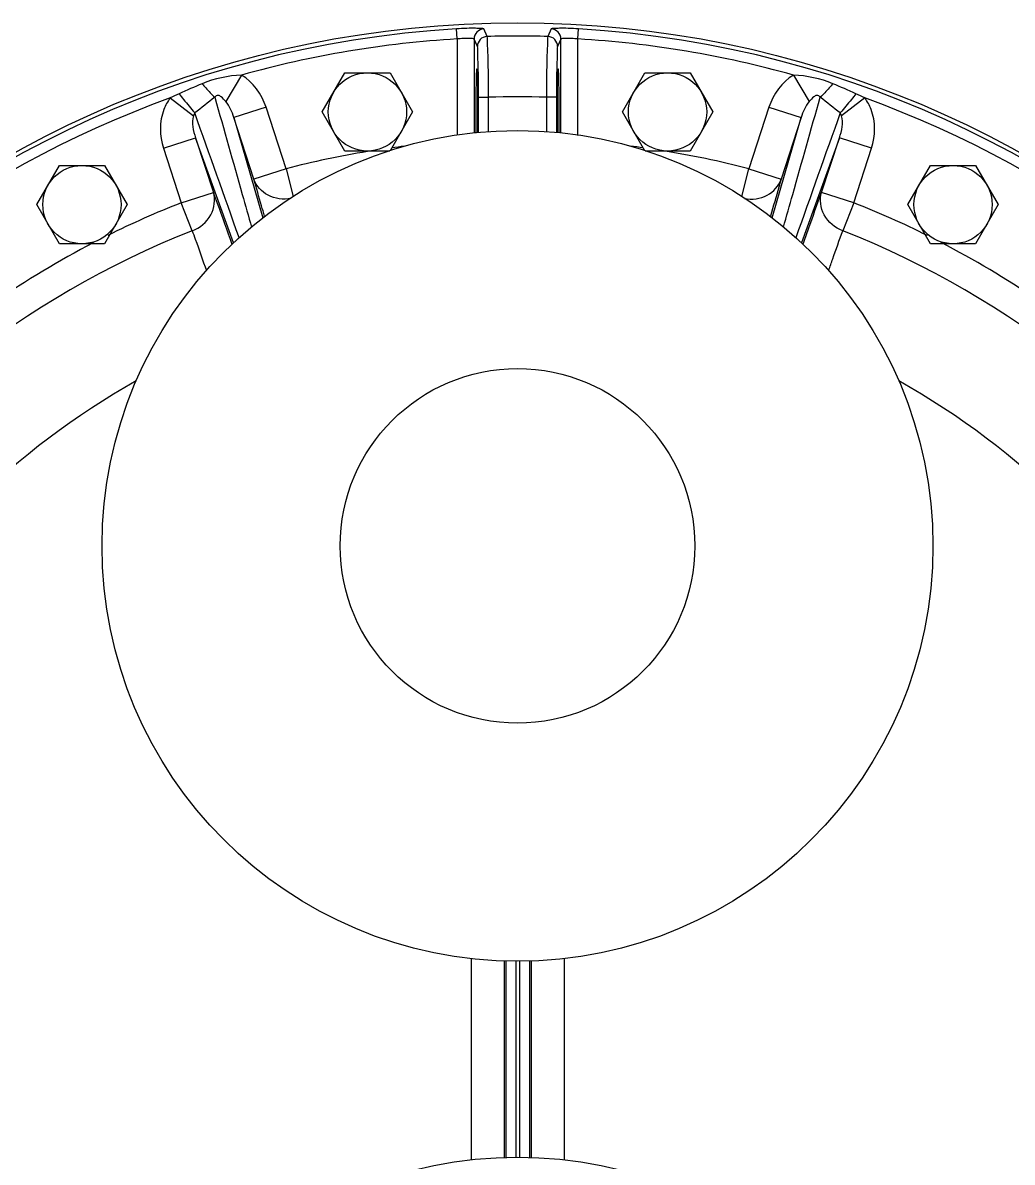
# Model space of a CAD drawing. Header units: millimetres. Extents: x 2513 to 2669, y 1505 to 1675.
# Drawn here: x 2525.0752 to 2525.3665, y 1506.1993 to 1506.5347 of the extents above; entities that cross this region are included whole.
import ezdxf

# ---------------------------------------------------------------- set-up
doc = ezdxf.new("R2010")
doc.units = ezdxf.units.MM
doc.layers.add('02___PRT_ALL_AXES', color=7, linetype='Continuous')
doc.layers.add('AXES', color=7, linetype='Continuous')

msp = doc.modelspace()

# ---------------------------------------------------------------- linework, layer by layer
at = {"linetype": 'Continuous'}
for p, q in [((2525.203094668715, 1506.529979568092), (2525.202918855036, 1506.53295301421)), ((2525.211927719197, 1506.530704291177), (2525.210949333914, 1506.532913710458)), ((2525.230760062696, 1506.532913710458), (2525.229781677412, 1506.530704291177)), ((2525.238614727895, 1506.529979568092), (2525.238790541572, 1506.53295301421)), ((2525.203094668715, 1506.529979568092), (2525.203094668715, 1506.501617734763)), ((2525.208064600929, 1506.529936658342), (2525.208064600929, 1506.502266079929)), ((2525.209034034099, 1506.52772696017), (2525.208064600929, 1506.529936658342)), ((2525.23364479568, 1506.529936658342), (2525.232675362511, 1506.52772696017)), ((2525.23364479568, 1506.502340085626), (2525.23364479568, 1506.529936658342)), ((2525.238614727895, 1506.501601767482), (2525.238614727895, 1506.529979568092)), ((2525.139617503159, 1506.519330111028), (2525.134972349663, 1506.511601769345)), ((2525.302091893133, 1506.519330111625), (2525.30673705964, 1506.511601748243)), ((2525.118651371769, 1506.512614699718), (2525.125470602251, 1506.507330310249)), ((2525.209354759365, 1506.502434385643), (2525.209354759365, 1506.512836702414)), ((2525.209354759365, 1506.512836702414), (2525.212336718694, 1506.512836702414)), ((2525.212336718694, 1506.502666578458), (2525.212336718694, 1506.512836702413)), ((2525.229372677915, 1506.512836702413), (2525.229372677915, 1506.502615398929)), ((2525.232354637244, 1506.512836702414), (2525.229372677915, 1506.512836702414)), ((2525.232354637244, 1506.512836702414), (2525.232354637244, 1506.502450990486)), ((2525.323058024636, 1506.512614699885), (2525.31623881092, 1506.507330323079)), ((2525.146844245649, 1506.509893890001), (2525.137390872813, 1506.50682230297)), ((2525.152737201531, 1506.491757236699), (2525.146844245649, 1506.509893890001)), ((2525.294865151192, 1506.509893890716), (2525.288972195079, 1506.491757236699)), ((2525.294865151192, 1506.509893890716), (2525.304318524029, 1506.506822303686)), ((2525.143283347223, 1506.488687131487), (2525.137390872813, 1506.50682230297)), ((2525.137390872813, 1506.50682230297), (2525.145932790047, 1506.477274256952)), ((2525.295798248238, 1506.477348970616), (2525.304318524029, 1506.506822303686)), ((2525.304318524029, 1506.506822303686), (2525.29842604919, 1506.488687130883)), ((2525.116644429021, 1506.497839776074), (2525.126097801858, 1506.500911363104)), ((2525.137309242328, 1506.469922272839), (2525.126097801858, 1506.500911363104)), ((2525.126097801858, 1506.500911363104), (2525.131332003817, 1506.484802145903)), ((2525.315611594755, 1506.500911363112), (2525.304426870133, 1506.469996241188)), ((2525.31037739263, 1506.484802145401), (2525.315611594755, 1506.500911363112)), ((2525.325064967591, 1506.497839776082), (2525.315611594755, 1506.500911363112)), ((2525.116644429021, 1506.497839776074), (2525.121878595579, 1506.481730667827)), ((2525.31983080103, 1506.481730667827), (2525.325064967591, 1506.497839776082)), ((2525.152737201531, 1506.491757236699), (2525.143283828695, 1506.488685649669)), ((2525.152737201531, 1506.491757236699), (2525.154863530337, 1506.483574256687)), ((2525.286863365932, 1506.483641602515), (2525.288972195079, 1506.491757236699)), ((2525.288972195079, 1506.491757236699), (2525.298425567914, 1506.488685649669)), ((2525.121878595579, 1506.481730667827), (2525.131331968415, 1506.484802254857)), ((2525.31983080103, 1506.481730667827), (2525.310377428194, 1506.484802254857)), ((2525.125113171799, 1506.473491378898), (2525.121878595579, 1506.481730667827)), ((2525.31983080103, 1506.481730667827), (2525.316596224808, 1506.473491378899)), ((2525.21740812214, 1506.258581351513), (2525.217408122131, 1506.200606262257)), ((2525.220389916455, 1506.25847437761), (2525.220389914328, 1506.20071759795)), ((2525.221518329092, 1506.200759731282), (2525.22151833122, 1506.258516510945)), ((2525.224500122927, 1506.200634369291), (2525.224500122936, 1506.258627846627))]:
    msp.add_line(p, q, dxfattribs=at)
msp.add_circle((2525.220854698305, 1506.22961334209), 0.3051281898726006, dxfattribs=at)
for centre, radius, start, end in [((2525.220854698305, 1506.22961334209), 0.3038694635426145, 93.38384039805503, 86.61615960194497), ((2525.211048080729, 1506.529931769242), 0.002983528805855801, 91.89665386284155, 179.9061095011095), ((2525.230661232541, 1506.529931780647), 0.002983567127038182, 0.09367025609988465, 88.10173975652819), ((2525.220854698305, 1506.22961334209), 0.3008908246750705, 93.38384039805503, 105.6636256904943), ((2525.212017605092, 1506.527722070476), 0.002983574999946244, 91.72640599547373, 179.9060995858268), ((2525.220854698305, 1506.22961334209), 0.3012232570338085, 88.30174757422608, 91.69825242577392), ((2525.229691791598, 1506.527722069933), 0.002983574920307432, 0.09391085707532337, 88.27359585797831), ((2525.220854698305, 1506.22961334209), 0.3008908246750705, 74.33637450388628, 86.61615960194497), ((2525.305944274762, 1506.094029977281), 0.4586782046252232, 112.8214860220874, 113.7476461239602), ((2525.135823328222, 1506.094165244778), 0.4585309502599117, 66.25220449210349, 67.17866203776894), ((2525.220854698305, 1506.22961334209), 0.3008908246750705, 109.8567403939882, 250.1432626819618), ((2525.220854698305, 1506.22961334209), 0.2833514210476484, 88.27734120372685, 91.72265879627317), ((2525.220854698305, 1506.22961334209), 0.3008908246750705, 289.8567404013344, 70.14326268930122), ((2515.935108040284, 1503.221041262544), 9.7609070479526, 19.45139130544221, 19.67998997064794), ((2534.502096143703, 1503.222644982631), 9.756124912219978, 160.3199679840131, 160.5489481673978), ((2525.220854698305, 1506.22961334209), 0.2708494320604199, 97.06411419076048, 97.85756043650123), ((2525.220854698305, 1506.22961334209), 0.2708494320604199, 82.14245876159933, 82.95351793699227), ((2525.220854698305, 1506.22961334209), 0.2708494320604199, 99.38059471675496, 104.5660440664678), ((2525.220854698305, 1506.22961334209), 0.2708494320604199, 75.43395593353225, 80.98476555950575), ((2525.220854698305, 1506.22961334209), 0.2708494320604199, 111.4339559392233, 116.4327299451502), ((2525.220854698305, 1506.22961334209), 0.2708494320604199, 63.54064790406832, 68.5660440607767), ((2525.220854698305, 1506.22961334209), 0.2619979708688713, 111.4339559392233, 248.5660440607767), ((2525.220854698305, 1506.22961334209), 0.2619979708688713, 291.4339559392232, 68.5660440607767), ((2525.220854698305, 1506.22961334209), 0.2708494320604199, 117.4600117827981, 131.8186782149878), ((2525.220854698305, 1506.22961334209), 0.2708494320604199, 48.74780217844628, 62.58297592579211), ((2525.220854698305, 1506.22961334209), 0.2290659867502957, 119.3330404448685, 240.673574217561), ((2525.220854698305, 1506.22961334209), 0.2290659867502957, 299.3330404448685, 60.67357422628584), ((2499.693662360628, 1506.229613342462), 25.51368470078513, 359.9333182790746, 0.06654535752199744), ((2550.747797684262, 1506.229613342551), 25.51323974655612, 179.9332599012731, 180.0666117042915), ((2499.263566907232, 1506.229613342088), 25.95348855130718, 359.9359324141067, 0.06399584181449461), ((2551.177917879811, 1506.229613342096), 25.95306498738331, 179.9359148190887, 180.0640212299159)]:
    msp.add_arc(centre, radius, start, end, dxfattribs=at)
for centre, start_param, end_param in [((2525.208881667147, 1506.50739810864), -1.9434072392, 1.9494539136), ((2525.232827729463, 1506.50739810864), -1.943527662, 1.940968507)]:
    msp.add_ellipse(centre, major_axis=(0, 0.0138199686871887), ratio=0.0226931746, start_param=start_param, end_param=end_param, dxfattribs=at)
for points, knots in [([(2525.210949333914, 1506.532913710458), (2525.210858720625, 1506.533122014488), (2525.209768967958, 1506.532948387928), (2525.208330245589, 1506.533206756149), (2525.205758086297, 1506.533066086926), (2525.203924154099, 1506.533012559362), (2525.202918855036, 1506.53295301421)], [0, 0, 0, 0, 0.084674206, 0.3036506963, 0.6246154202, 1, 1, 1, 1]), ([(2525.238790541573, 1506.53295301421), (2525.237785242551, 1506.533012559775), (2525.235951310272, 1506.533066086733), (2525.23337915125, 1506.533206756094), (2525.231940428435, 1506.532948388094), (2525.230850676217, 1506.53312201444), (2525.230760062696, 1506.532913710458)], [0, 0, 0, 0, 0.3753845736, 0.6963492981999999, 0.9153257759000001, 1, 1, 1, 1]), ([(2525.208064600929, 1506.529936658342), (2525.208026877942, 1506.530075263077), (2525.207334685354, 1506.530056476523), (2525.206455582249, 1506.530183998472), (2525.204853768095, 1506.530109592361), (2525.203718344343, 1506.530038498883), (2525.203094668715, 1506.529979568092)], [0, 0, 0, 0, 0.08621672650000001, 0.3037022306, 0.6240019291, 1, 1, 1, 1]), ([(2525.209354759365, 1506.512836702414), (2525.209354759788, 1506.514678705974), (2525.209316462398, 1506.518093323517), (2525.209344039941, 1506.522636699185), (2525.209078290191, 1506.525701048787), (2525.209214944462, 1506.527314273022), (2525.209034034099, 1506.52772696017)], [0, 0, 0, 0, 0.3709192449, 0.6891748543999999, 0.9092641539, 1, 1, 1, 1]), ([(2525.212336718694, 1506.512836702414), (2525.212325649439, 1506.515046985248), (2525.212266062131, 1506.519146598962), (2525.212271522244, 1506.524589527543), (2525.211979289715, 1506.528284069943), (2525.212116585677, 1506.530197963343), (2525.211927719197, 1506.530704291177)], [0, 0, 0, 0, 0.3709400985, 0.6892087979000001, 0.9093076861, 1, 1, 1, 1]), ([(2525.229781677412, 1506.530704291177), (2525.229592809433, 1506.530197964695), (2525.229730108707, 1506.528284074803), (2525.229437873543, 1506.524589538472), (2525.229443335084, 1506.519146608581), (2525.229383747203, 1506.515046990281), (2525.229372677915, 1506.512836702414)], [0, 0, 0, 0, 0.0906921893, 0.3107904028, 0.6290590569, 1, 1, 1, 1]), ([(2525.232675362511, 1506.52772696017), (2525.232494449481, 1506.527314274826), (2525.232631109539, 1506.525701052011), (2525.232365355093, 1506.522636708698), (2525.232392935046, 1506.518093331357), (2525.232354636798, 1506.514678710158), (2525.232354637244, 1506.512836702414)], [0, 0, 0, 0, 0.09073572880000001, 0.3108243439, 0.6290799127000001, 1, 1, 1, 1]), ([(2525.238614727895, 1506.529979568092), (2525.237991052283, 1506.530038499058), (2525.236855628466, 1506.530109592248), (2525.23525381446, 1506.530183998435), (2525.234374711073, 1506.53005647664), (2525.233682518805, 1506.530075263043), (2525.23364479568, 1506.529936658342)], [0, 0, 0, 0, 0.3759980704999999, 0.6962977683, 0.9137832716, 1, 1, 1, 1]), ([(2525.128040733194, 1506.516801937928), (2525.128385988337, 1506.516392610747), (2525.129574535871, 1506.515017570506), (2525.130807692152, 1506.513673394452), (2525.131759877709, 1506.51281375691)], [0, 0, 0, 0, 0.2944984169, 1, 1, 1, 1]), ([(2525.313668083992, 1506.516800058066), (2525.313322325389, 1506.516391429371), (2525.312132872798, 1506.515018729777), (2525.310900430986, 1506.513675903715), (2525.309950522455, 1506.51281524122)], [0, 0, 0, 0, 0.2945796767, 1, 1, 1, 1]), ([(2525.118651289061, 1506.512614572509), (2525.117862781374, 1506.511597231194), (2525.115368761036, 1506.507087388131), (2525.115469837924, 1506.501455406703), (2525.116644429021, 1506.497839776074)], [0, 0, 0, 0, 0.2529368738, 1, 1, 1, 1]), ([(2525.121230426544, 1506.513870902035), (2525.12167651787, 1506.513303633508), (2525.123196341826, 1506.51138952039), (2525.124732700583, 1506.509487047248), (2525.125863066257, 1506.508187171539)], [0, 0, 0, 0, 0.2952445568, 1, 1, 1, 1]), ([(2525.134972349663, 1506.511601769345), (2525.13456662325, 1506.512077868461), (2525.133928603895, 1506.512736751987), (2525.132776130793, 1506.513601167605), (2525.131943435085, 1506.513160729892), (2525.13175889722, 1506.512815208028)], [0, 0, 0, 0, 0.4676844667, 0.7071296247, 1, 1, 1, 1]), ([(2525.131759006524, 1506.512815153251), (2525.134460475403, 1506.503284577199), (2525.138069315019, 1506.490529860089), (2525.141665578705, 1506.477771595529), (2525.142573340537, 1506.474547573853)], [0, 0, 0, 0, 0.7473201348999999, 1, 1, 1, 1]), ([(2525.299134512411, 1506.474542095993), (2525.300042405251, 1506.477766586738), (2525.303639184035, 1506.490526677009), (2525.307248536941, 1506.503283220343), (2525.309950390506, 1506.51281515287)], [0, 0, 0, 0, 0.252680445, 1, 1, 1, 1]), ([(2525.309950522455, 1506.51281524122), (2525.309765463963, 1506.513160534236), (2525.308934111894, 1506.513603303565), (2525.307781531681, 1506.512736242209), (2525.307142995745, 1506.512078165246), (2525.306737048353, 1506.51160176702)], [0, 0, 0, 0, 0.2928173934, 0.5321751467, 1, 1, 1, 1]), ([(2525.320479001546, 1506.513870989854), (2525.320032931095, 1506.51330371541), (2525.31851314784, 1506.511389574348), (2525.316976794186, 1506.509487098456), (2525.31584638805, 1506.508187251201)], [0, 0, 0, 0, 0.2952415639, 1, 1, 1, 1]), ([(2525.325064967591, 1506.497839776082), (2525.326239561839, 1506.501455410671), (2525.326340634946, 1506.507087402266), (2525.32384660525, 1506.511597246859), (2525.323058096488, 1506.512614589524)], [0, 0, 0, 0, 0.7470631084, 1, 1, 1, 1]), ([(2525.146434461113, 1506.477781414221), (2525.146126921775, 1506.478815501421), (2525.145054392328, 1506.482444271873), (2525.144004390828, 1506.486079874432), (2525.143283347223, 1506.488687131487)], [0, 0, 0, 0, 0.2851102989, 1, 1, 1, 1]), ([(2525.154155281529, 1506.483004183686), (2525.151929761456, 1506.482587779379), (2525.147219511473, 1506.48310267775), (2525.143957223144, 1506.4866994965), (2525.143283828695, 1506.488685649669)], [0, 0, 0, 0, 0.5191381943, 1, 1, 1, 1]), ([(2525.28766155091, 1506.482990194499), (2525.289873292516, 1506.482603544317), (2525.294535847995, 1506.48313619606), (2525.297759444192, 1506.486713597744), (2525.298425567914, 1506.488685649668)], [0, 0, 0, 0, 0.5189247956, 1, 1, 1, 1]), ([(2525.29842604919, 1506.488687130883), (2525.298211649118, 1506.487911871439), (2525.297195696819, 1506.484291867837), (2525.296137870674, 1506.480683744973), (2525.295295577635, 1506.477850831539)], [0, 0, 0, 0, 0.213934639, 1, 1, 1, 1]), ([(2525.125113171799, 1506.473491378898), (2525.127351646468, 1506.474361472595), (2525.131302253117, 1506.477521764701), (2525.131993284874, 1506.482683740124), (2525.131331968416, 1506.484802254854)], [0, 0, 0, 0, 0.5197249835, 1, 1, 1, 1]), ([(2525.131332003817, 1506.484802145903), (2525.131720882754, 1506.483764305748), (2525.133588511708, 1506.47870055025), (2525.135383078658, 1506.473610178336), (2525.136793524018, 1506.469559916937)], [0, 0, 0, 0, 0.2053509488, 1, 1, 1, 1]), ([(2525.304937575084, 1506.469622233306), (2525.30545486034, 1506.471107443014), (2525.307232689232, 1506.476179972127), (2525.309043216556, 1506.48124149755), (2525.31037739263, 1506.484802145401)], [0, 0, 0, 0, 0.2925919052, 1, 1, 1, 1]), ([(2525.316596224808, 1506.473491378899), (2525.314348191842, 1506.474336581774), (2525.310410515733, 1506.477533925287), (2525.309718534602, 1506.482683074075), (2525.310377428194, 1506.484802254857)], [0, 0, 0, 0, 0.5197385885, 1, 1, 1, 1]), ([(2525.125113166279, 1506.47349137674), (2525.125414910121, 1506.472681823251), (2525.126843349459, 1506.468787561494), (2525.128212983324, 1506.464871990868), (2525.129283233417, 1506.46176731821)], [0, 0, 0, 0, 0.2082871895, 1, 1, 1, 1]), ([(2525.312453490009, 1506.461846578138), (2525.31284281768, 1506.462975633416), (2525.314194223639, 1506.466867609665), (2525.315574418979, 1506.470749942617), (2525.31659623036, 1506.473491376728)], [0, 0, 0, 0, 0.2898798095, 1, 1, 1, 1])]:
    msp.add_open_spline(points, degree=3, knots=knots, dxfattribs=at)
for points in [[(2525.13961750268, 1506.519330111402), (2525.135670491786, 1506.519179950881), (2525.131681937294, 1506.518332623232), (2525.128040768581, 1506.51680182815)], [(2525.146844245649, 1506.509893890001), (2525.145619885425, 1506.513661881353), (2525.14301328597, 1506.517289438961), (2525.139617387294, 1506.519330195922)], [(2525.302092008287, 1506.519330195975), (2525.298696110086, 1506.517289439061), (2525.296089511789, 1506.513661881495), (2525.294865151192, 1506.509893890716)], [(2525.313668627995, 1506.516801828257), (2525.310025016009, 1506.518326799372), (2525.306038966996, 1506.519181608669), (2525.302091893133, 1506.519330111625)], [(2525.121230394263, 1506.51387099213), (2525.120354804566, 1506.513486615028), (2525.11949509162, 1506.513064744031), (2525.118651371769, 1506.512614699717)], [(2525.131759006524, 1506.512815153251), (2525.129804145215, 1506.511259271894), (2525.127832415325, 1506.509724682807), (2525.125863082957, 1506.508187158966)], [(2525.137390932964, 1506.506822322517), (2525.136868230125, 1506.508529612478), (2525.136129483478, 1506.510241943284), (2525.134972336856, 1506.511601748035)], [(2525.30673705964, 1506.511601748243), (2525.305579912988, 1506.510241943755), (2525.304841166532, 1506.508529613068), (2525.30431846348, 1506.506822323362)], [(2525.315846314911, 1506.508187157956), (2525.313877015355, 1506.50972472439), (2525.311905273127, 1506.51125929773), (2525.309950390506, 1506.51281515287)], [(2525.323058024843, 1506.512614699716), (2525.322214215465, 1506.513064576152), (2525.321354568963, 1506.513486562454), (2525.320479002346, 1506.51387099213)], [(2525.125863066257, 1506.508187171539), (2525.125686000937, 1506.50792767139), (2525.125566776254, 1506.507629386487), (2525.125470589047, 1506.507330320481)], [(2525.31623881092, 1506.507330323079), (2525.316142596323, 1506.50762938041), (2525.316023362831, 1506.507927650611), (2525.315846329027, 1506.508187172419)], [(2525.125470602251, 1506.507330310249), (2525.124813171486, 1506.505283458239), (2525.125398580689, 1506.502944319295), (2525.126097766378, 1506.500911351578)], [(2525.315611629911, 1506.500911351691), (2525.316310816154, 1506.502944319186), (2525.316896225072, 1506.505283458247), (2525.316238794358, 1506.507330310244)]]:
    msp.add_open_spline(points, degree=3, dxfattribs=at)
at = {"layer": '02___PRT_ALL_AXES', "linetype": 'Continuous'}
for p, q in [((2525.16338511606, 1506.508501790355), (2525.170034111787, 1506.520018188772)), ((2525.170034111787, 1506.520018188772), (2525.18333210324, 1506.520018188772)), ((2525.18333210324, 1506.520018188772), (2525.189981098966, 1506.508501790355)), ((2525.251728297643, 1506.508501790355), (2525.258377293369, 1506.520018188772)), ((2525.258377293369, 1506.520018188772), (2525.271675284822, 1506.520018188772)), ((2525.271675284822, 1506.520018188772), (2525.278324280549, 1506.508501790355)), ((2525.170034111787, 1506.496985391938), (2525.16338511606, 1506.508501790355)), ((2525.189981098966, 1506.508501790355), (2525.183338551295, 1506.496996560297)), ((2525.258352228536, 1506.497028805503), (2525.251728297643, 1506.508501790355)), ((2525.278324280549, 1506.508501790355), (2525.271675284822, 1506.496985391938)), ((2525.183304220824, 1506.496985391938), (2525.170034111787, 1506.496985391938)), ((2525.271675284822, 1506.496985391938), (2525.258478038676, 1506.496985391938)), ((2525.079365757546, 1506.481202245908), (2525.086014753273, 1506.492718644326)), ((2525.086014753273, 1506.492718644326), (2525.099312744725, 1506.492718644326)), ((2525.099312744725, 1506.492718644326), (2525.105961740451, 1506.481202245908)), ((2525.335747656158, 1506.481202245908), (2525.342396651884, 1506.492718644326)), ((2525.342396651884, 1506.492718644326), (2525.355694643337, 1506.492718644326)), ((2525.355694643337, 1506.492718644326), (2525.362343639063, 1506.481202245908)), ((2525.086014753273, 1506.469685847492), (2525.079365757546, 1506.481202245908)), ((2525.105961740451, 1506.481202245908), (2525.099312744725, 1506.469685847492)), ((2525.342396651884, 1506.469685847492), (2525.335747656158, 1506.481202245908)), ((2525.362343639063, 1506.481202245908), (2525.355694643337, 1506.469685847492)), ((2525.099312744725, 1506.469685847492), (2525.086014753273, 1506.469685847492)), ((2525.355694643337, 1506.469685847492), (2525.342396651884, 1506.469685847492))]:
    msp.add_line(p, q, dxfattribs=at)
for centre in [(2525.176683107513, 1506.508501790355), (2525.265026289096, 1506.508501790355), (2525.092663748999, 1506.481202245908), (2525.349045647611, 1506.481202245908)]:
    msp.add_circle(centre, 0.01151639841724371, dxfattribs=at)
at = {"layer": 'AXES', "linetype": 'Continuous'}
for centre, radius in [((2525.220854698305, 1506.380738179533), 0.122291809246346), ((2525.220854698305, 1506.380738179533), 0.05219772345880624), ((2525.220854698305, 1506.078488504647), 0.122291809246346)]:
    msp.add_circle(centre, radius, dxfattribs=at)

doc.saveas('drawing.dxf')
